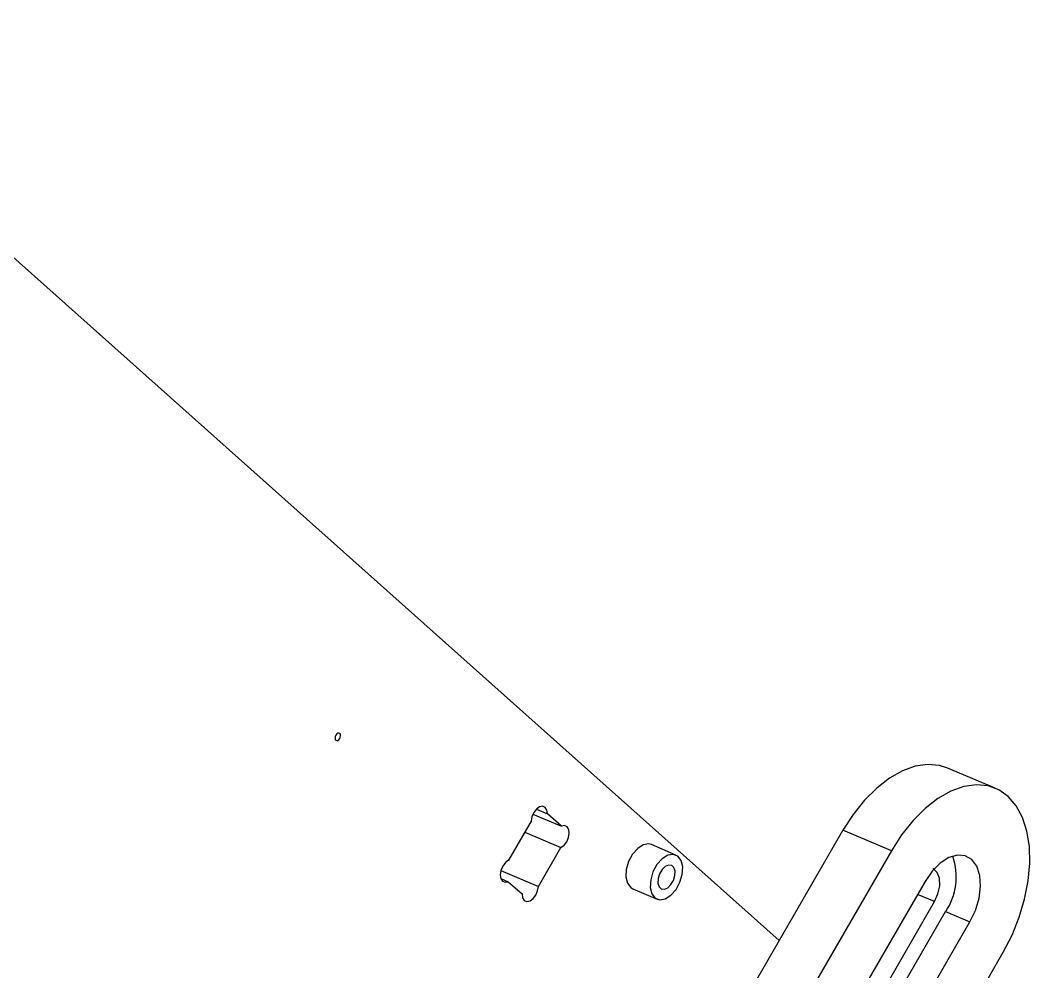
# Model space of a CAD drawing. Extents: x 0 to 153, y 0 to 205.
# Drawn here: x 114.84 to 136.67, y 184.18 to 204.76 of the extents above; entities that cross this region are included whole.
import ezdxf

# ---------------------------------------------------------------- set-up
doc = ezdxf.new("R2010")
doc.units = 0
doc.layers.get('0').update_dxf_attribs({"linetype": 'CONTINUOUS'})

msp = doc.modelspace()

# ---------------------------------------------------------------- linework, layer by layer
at = {"color": 7, "linetype": 'CONTINUOUS'}
for p, q in [((131.243, 184.853), (108.935, 204.756)), ((135.92, 188.148), (134.871, 188.587)), ((125.923, 187.588), (126.537, 187.326)), ((125.996, 187.696), (126.236, 187.594)), ((126.537, 187.326), (126.236, 187.594)), ((125.885, 187.434), (125.395, 186.589)), ((125.748, 187.198), (126.527, 186.865)), ((132.623, 187.239), (128.978, 180.939)), ((133.672, 186.796), (132.623, 187.239)), ((126.039, 186.022), (126.527, 186.865)), ((129.014, 186.703), (128.487, 186.928)), ((133.672, 186.796), (130.021, 180.484)), ((125.229, 186.37), (126.039, 186.022)), ((134.402, 186.134), (117.409, 156.746)), ((125.226, 186.196), (125.385, 186.127)), ((125.385, 186.127), (125.688, 185.861)), ((128.079, 185.975), (128.605, 185.749)), ((117.671, 156.408), (134.605, 185.697)), ((117.928, 156.213), (134.846, 185.479)), ((134.846, 185.479), (135.37, 185.257)), ((118.439, 155.964), (135.37, 185.257)), ((126.819, 168.555), (136.091, 184.603))]:
    msp.add_line(p, q, dxfattribs=at)
at = {"color": 8, "linetype": 'CONTINUOUS'}
msp.add_line((134.605, 185.697), (134.239, 185.852), dxfattribs=at)
at = {"color": 7, "linetype": 'CONTINUOUS'}
for points in [[(121.762, 189.286), (121.758, 189.314), (121.746, 189.333), (121.727, 189.341), (121.704, 189.337), (121.681, 189.321), (121.661, 189.295), (121.648, 189.264), (121.643, 189.232), (121.647, 189.204), (121.66, 189.185), (121.679, 189.177), (121.701, 189.181), (121.724, 189.197), (121.744, 189.223), (121.757, 189.254), (121.762, 189.286)], [(134.871, 188.587), (134.715, 188.637), (134.46, 188.661), (134.19, 188.623), (133.911, 188.524), (133.631, 188.365), (133.355, 188.152), (133.09, 187.888), (132.845, 187.581), (132.623, 187.239)], [(136.091, 184.603), (136.281, 184.97), (136.437, 185.356), (136.554, 185.75), (136.631, 186.142), (136.665, 186.524), (136.656, 186.886), (136.603, 187.219), (136.508, 187.515), (136.372, 187.766), (136.2, 187.967), (135.996, 188.112), (135.764, 188.198), (135.51, 188.222), (135.24, 188.183), (134.961, 188.084), (134.68, 187.925), (134.404, 187.711), (134.14, 187.447), (133.894, 187.139), (133.672, 186.796)], [(126.236, 187.594), (126.224, 187.676), (126.188, 187.734), (126.132, 187.758), (126.065, 187.745), (125.998, 187.697), (125.94, 187.621), (125.9, 187.528), (125.885, 187.434)], [(126.527, 186.865), (126.595, 186.913), (126.653, 186.989), (126.692, 187.081), (126.707, 187.175), (126.696, 187.258), (126.66, 187.315), (126.604, 187.339), (126.537, 187.326)], [(128.487, 186.928), (128.427, 186.942), (128.309, 186.922), (128.187, 186.845), (128.077, 186.72), (127.991, 186.563), (127.941, 186.392)], [(128.468, 186.167), (128.459, 186.004), (128.493, 185.867), (128.564, 185.773), (128.666, 185.734), (128.784, 185.755), (128.906, 185.832), (129.016, 185.957), (129.101, 186.114), (129.151, 186.284), (129.16, 186.448), (129.127, 186.585), (129.055, 186.679), (128.954, 186.718), (128.836, 186.697), (128.714, 186.62), (128.604, 186.496), (128.518, 186.338), (128.468, 186.167)], [(135.37, 185.257), (135.489, 185.507), (135.568, 185.769), (135.6, 186.027), (135.583, 186.262), (135.519, 186.459), (135.412, 186.604), (135.269, 186.687), (135.1, 186.702), (134.916, 186.649), (134.73, 186.53), (134.555, 186.355), (134.402, 186.134)], [(125.395, 186.589), (125.327, 186.541), (125.269, 186.465), (125.229, 186.372), (125.214, 186.278), (125.226, 186.196), (125.262, 186.138), (125.319, 186.114), (125.385, 186.127)], [(128.628, 186.195), (128.624, 186.097), (128.648, 186.019), (128.698, 185.973), (128.764, 185.965), (128.837, 185.997), (128.906, 186.064), (128.961, 186.155), (128.992, 186.257), (128.996, 186.355), (128.971, 186.433), (128.922, 186.479), (128.856, 186.487), (128.783, 186.455), (128.714, 186.388), (128.659, 186.297), (128.628, 186.195)], [(127.941, 186.392), (127.932, 186.229), (127.966, 186.092), (128.038, 185.999), (128.079, 185.975)], [(134.605, 185.697), (134.68, 185.866), (134.717, 186.04), (134.711, 186.2), (134.664, 186.325), (134.58, 186.402), (134.571, 186.406)], [(125.688, 185.861), (125.7, 185.779), (125.736, 185.722), (125.792, 185.698), (125.859, 185.712), (125.926, 185.76), (125.984, 185.836), (126.024, 185.928), (126.039, 186.022)]]:
    msp.add_lwpolyline(points, dxfattribs=at)
msp.add_arc((133.723, 186.229), 1.351, 326.2654, 19.1202, dxfattribs=at)

doc.saveas('drawing.dxf')
